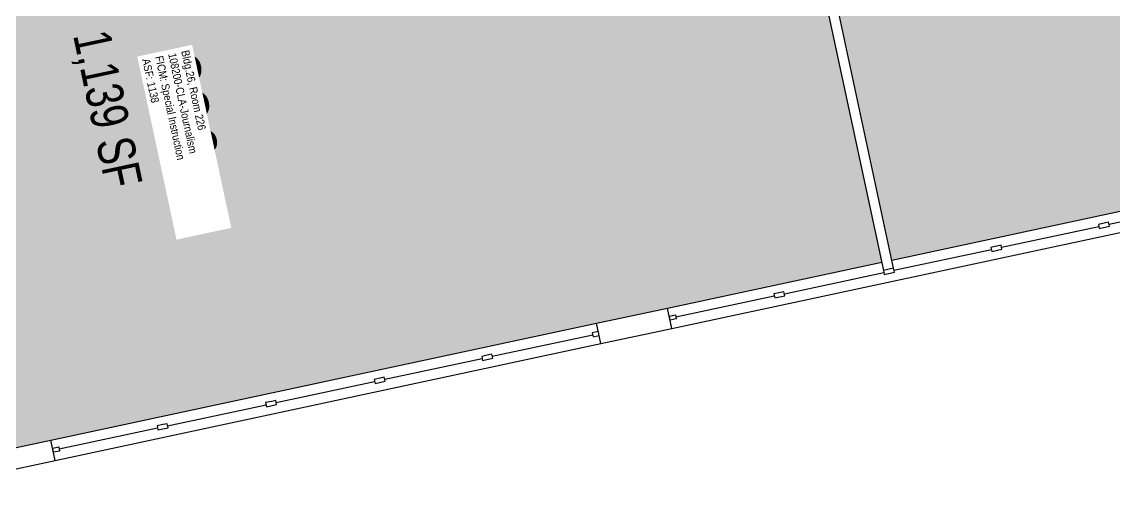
# Model space of a CAD drawing. Header units: inches. Extents: x 69208489 to 69211574, y 27667965 to 27670281.
# Drawn here: x 69210245 to 69210772, y 27668073 to 27668304 of the extents above; entities that cross this region are included whole.
import ezdxf
from ezdxf.enums import TextEntityAlignment as Align

# ---------------------------------------------------------------- set-up
doc = ezdxf.new("R2010")
doc.units = ezdxf.units.IN
doc.header["$LTSCALE"] = 10
doc.header["$MEASUREMENT"] = 0
for name, color, linetype in [('A-GLAZ', 1, 'CONTINUOUS'), ('A-IDEN-RNUM', 7, 'CONTINUOUS'), ('A-IDEN-SNUM', 4, 'CONTINUOUS'), ('A-IDEN-VNUM', 4, 'CONTINUOUS'), ('A-WALL', 5, 'CONTINUOUS'), ('AREA-TEXT', 3, 'CONTINUOUS'), ('Rooms-Category-Color', 7, 'CONTINUOUS'), ('Rooms-College-Color', 7, 'CONTINUOUS'), ('Rooms-Department-Color', 7, 'CONTINUOUS'), ('Rooms-Division-Color', 7, 'CONTINUOUS'), ('Rooms-Information', 7, 'CONTINUOUS')]:
    doc.layers.add(name, color=color, linetype=linetype)
doc.styles.add('CP_AREA', font='arial.ttf', dxfattribs={"height": 15})
doc.styles.add('CP_ROOMSNUMBER', font='arial.ttf', dxfattribs={"height": 1})
doc.styles.add('CP_ROOMVNUMBER', font='arial.ttf', dxfattribs={"width": 0.85, "height": 0.075})

msp = doc.modelspace()

# ---------------------------------------------------------------- hatches: boundary and pattern name
at = {"layer": 'Rooms-Category-Color', "true_color": 0xe3f498}
for points in [[(69210579.63, 27668586), (69210664.65, 27668189), (69210868.04, 27668232.56), (69210783.02, 27668629.56)], [(69210370.35, 27668369.37), (69210401.64, 27668376.07), (69210484.76, 27668393.87), (69210486.01, 27668388.01), (69210492.71, 27668356.72), (69210494.39, 27668348.89), (69210619.55, 27668375.7), (69210640.07, 27668279.87), (69210659.76, 27668187.95), (69210534.6, 27668161.15), (69210522.37, 27668158.53), (69210368.85, 27668125.66), (69210363.96, 27668124.61), (69210259.34, 27668102.2), (69210225.11, 27668094.87), (69210173.78, 27668083.88), (69210121.95, 27668072.78), (69210097.9, 27668185.1), (69210075.88, 27668287.9), (69209975.17, 27668266.34), (69209939.96, 27668258.8), (69209934.1, 27668257.54), (69209931.58, 27668269.27), (69209924.05, 27668304.48), (69209921.53, 27668316.21), (69209986.07, 27668330.03), (69210021.27, 27668337.57), (69210215.86, 27668379.24), (69210189.48, 27668502.45), (69210223.7, 27668509.78), (69210223.38, 27668511.24), (69210225.34, 27668511.66), (69210260.54, 27668519.2), (69210262.5, 27668519.62), (69210262.81, 27668518.15), (69210278.46, 27668521.5), (69210317.57, 27668529.88), (69210327.35, 27668531.97), (69210362.53, 27668367.7)]]:
    msp.add_hatch(color=61, dxfattribs=at).paths.add_polyline_path(points)
at = {"layer": 'Rooms-College-Color', "true_color": 0xb2d6e9}
for points in [[(69210579.63, 27668586), (69210664.65, 27668189), (69210868.04, 27668232.56), (69210783.02, 27668629.56)], [(69210370.35, 27668369.37), (69210401.64, 27668376.07), (69210484.76, 27668393.87), (69210486.01, 27668388.01), (69210492.71, 27668356.72), (69210494.39, 27668348.89), (69210619.55, 27668375.7), (69210640.07, 27668279.87), (69210659.76, 27668187.95), (69210534.6, 27668161.15), (69210522.37, 27668158.53), (69210368.85, 27668125.66), (69210363.96, 27668124.61), (69210259.34, 27668102.2), (69210225.11, 27668094.87), (69210173.78, 27668083.88), (69210121.95, 27668072.78), (69210097.9, 27668185.1), (69210075.88, 27668287.9), (69209975.17, 27668266.34), (69209939.96, 27668258.8), (69209934.1, 27668257.54), (69209931.58, 27668269.27), (69209924.05, 27668304.48), (69209921.53, 27668316.21), (69209986.07, 27668330.03), (69210021.27, 27668337.57), (69210215.86, 27668379.24), (69210189.48, 27668502.45), (69210223.7, 27668509.78), (69210223.38, 27668511.24), (69210225.34, 27668511.66), (69210260.54, 27668519.2), (69210262.5, 27668519.62), (69210262.81, 27668518.15), (69210278.46, 27668521.5), (69210317.57, 27668529.88), (69210327.35, 27668531.97), (69210362.53, 27668367.7)]]:
    msp.add_hatch(color=254, dxfattribs=at).paths.add_polyline_path(points)
at = {"layer": 'Rooms-Department-Color', "true_color": 0xb2d6e9}
for points in [[(69210579.63, 27668586), (69210664.65, 27668189), (69210868.04, 27668232.56), (69210783.02, 27668629.56)], [(69210370.35, 27668369.37), (69210401.64, 27668376.07), (69210484.76, 27668393.87), (69210486.01, 27668388.01), (69210492.71, 27668356.72), (69210494.39, 27668348.89), (69210619.55, 27668375.7), (69210640.07, 27668279.87), (69210659.76, 27668187.95), (69210534.6, 27668161.15), (69210522.37, 27668158.53), (69210368.85, 27668125.66), (69210363.96, 27668124.61), (69210259.34, 27668102.2), (69210225.11, 27668094.87), (69210173.78, 27668083.88), (69210121.95, 27668072.78), (69210097.9, 27668185.1), (69210075.88, 27668287.9), (69209975.17, 27668266.34), (69209939.96, 27668258.8), (69209934.1, 27668257.54), (69209931.58, 27668269.27), (69209924.05, 27668304.48), (69209921.53, 27668316.21), (69209986.07, 27668330.03), (69210021.27, 27668337.57), (69210215.86, 27668379.24), (69210189.48, 27668502.45), (69210223.7, 27668509.78), (69210223.38, 27668511.24), (69210225.34, 27668511.66), (69210260.54, 27668519.2), (69210262.5, 27668519.62), (69210262.81, 27668518.15), (69210278.46, 27668521.5), (69210317.57, 27668529.88), (69210327.35, 27668531.97), (69210362.53, 27668367.7)]]:
    msp.add_hatch(color=254, dxfattribs=at).paths.add_polyline_path(points)
at = {"layer": 'Rooms-Division-Color', "true_color": 0xb2d6e9}
for points in [[(69210579.63, 27668586), (69210664.65, 27668189), (69210868.04, 27668232.56), (69210783.02, 27668629.56)], [(69210370.35, 27668369.37), (69210401.64, 27668376.07), (69210484.76, 27668393.87), (69210486.01, 27668388.01), (69210492.71, 27668356.72), (69210494.39, 27668348.89), (69210619.55, 27668375.7), (69210640.07, 27668279.87), (69210659.76, 27668187.95), (69210534.6, 27668161.15), (69210522.37, 27668158.53), (69210368.85, 27668125.66), (69210363.96, 27668124.61), (69210259.34, 27668102.2), (69210225.11, 27668094.87), (69210173.78, 27668083.88), (69210121.95, 27668072.78), (69210097.9, 27668185.1), (69210075.88, 27668287.9), (69209975.17, 27668266.34), (69209939.96, 27668258.8), (69209934.1, 27668257.54), (69209931.58, 27668269.27), (69209924.05, 27668304.48), (69209921.53, 27668316.21), (69209986.07, 27668330.03), (69210021.27, 27668337.57), (69210215.86, 27668379.24), (69210189.48, 27668502.45), (69210223.7, 27668509.78), (69210223.38, 27668511.24), (69210225.34, 27668511.66), (69210260.54, 27668519.2), (69210262.5, 27668519.62), (69210262.81, 27668518.15), (69210278.46, 27668521.5), (69210317.57, 27668529.88), (69210327.35, 27668531.97), (69210362.53, 27668367.7)]]:
    msp.add_hatch(color=254, dxfattribs=at).paths.add_polyline_path(points)

# ---------------------------------------------------------------- linework, layer by layer
at = {"layer": 'A-GLAZ'}
for p, q in [((69210664.65, 27668189), (69210819.63, 27668222.19)), ((69210769.34, 27668206.31), (69210817.75, 27668216.67)), ((69210558.69, 27668156.08), (69210821.73, 27668212.41)), ((69210717.52, 27668195.21), (69210764.45, 27668205.26)), ((69210665.69, 27668184.11), (69210712.63, 27668194.16)), ((69210556.6, 27668165.86), (69210659.76, 27668187.95)), ((69210612.89, 27668172.8), (69210660.8, 27668183.06)), ((69210560.58, 27668161.6), (69210608, 27668171.76)), ((69210259.34, 27668102.2), (69210522.37, 27668158.53)), ((69210472.08, 27668142.65), (69210520.49, 27668153.02)), ((69210261.43, 27668092.42), (69210524.47, 27668148.75)), ((69210420.26, 27668131.55), (69210467.19, 27668141.6)), ((69210367.94, 27668120.35), (69210415.37, 27668130.5)), ((69210315.63, 27668109.14), (69210363.06, 27668119.3)), ((69210263.32, 27668097.94), (69210310.74, 27668108.1))]:
    msp.add_line(p, q, dxfattribs=at)
at = {"layer": 'A-WALL'}
for p, q in [((69210665.48, 27668185.09), (69210579.63, 27668586)), ((69210619.55, 27668375.7), (69210660.6, 27668184.04)), ((69210769.13, 27668207.29), (69210764.25, 27668206.24)), ((69210764.25, 27668206.24), (69210764.66, 27668204.28)), ((69210764.66, 27668204.28), (69210769.55, 27668205.33)), ((69210769.55, 27668205.33), (69210769.13, 27668207.29)), ((69210717.31, 27668196.19), (69210712.42, 27668195.14)), ((69210712.42, 27668195.14), (69210712.84, 27668193.19)), ((69210712.84, 27668193.19), (69210717.73, 27668194.23)), ((69210717.73, 27668194.23), (69210717.31, 27668196.19)), ((69210665.48, 27668185.09), (69210660.6, 27668184.04)), ((69210660.6, 27668184.04), (69210661.01, 27668182.09)), ((69210665.9, 27668183.13), (69210665.48, 27668185.09)), ((69210661.01, 27668182.09), (69210665.9, 27668183.13)), ((69210612.68, 27668173.78), (69210607.79, 27668172.73)), ((69210613.1, 27668171.83), (69210612.68, 27668173.78)), ((69210607.79, 27668172.73), (69210608.21, 27668170.78)), ((69210608.21, 27668170.78), (69210613.1, 27668171.83)), ((69210522.37, 27668158.53), (69210556.6, 27668165.86)), ((69210558.69, 27668156.08), (69210556.6, 27668165.86)), ((69210557.43, 27668161.95), (69210560.37, 27668162.58)), ((69210560.37, 27668162.58), (69210560.79, 27668160.62)), ((69210524.47, 27668148.75), (69210522.37, 27668158.53)), ((69210557.64, 27668160.97), (69210557.43, 27668161.95)), ((69210557.85, 27668159.99), (69210557.64, 27668160.97)), ((69210560.79, 27668160.62), (69210557.85, 27668159.99)), ((69210523.21, 27668154.62), (69210520.28, 27668153.99)), ((69210520.28, 27668153.99), (69210520.7, 27668152.04)), ((69210520.7, 27668152.04), (69210523.63, 27668152.67)), ((69210523.42, 27668153.64), (69210523.21, 27668154.62)), ((69210524.47, 27668148.75), (69210558.69, 27668156.08)), ((69210470.29, 27668143.29), (69210466.99, 27668142.58)), ((69210466.99, 27668142.58), (69210467.4, 27668140.62)), ((69210467.4, 27668140.62), (69210472.29, 27668141.67)), ((69210471.87, 27668143.63), (69210470.41, 27668143.31)), ((69210472.29, 27668141.67), (69210471.87, 27668143.63)), ((69210417.97, 27668132.08), (69210415.16, 27668131.48)), ((69210415.16, 27668131.48), (69210415.58, 27668129.53)), ((69210420.05, 27668132.53), (69210418.09, 27668132.11)), ((69210420.47, 27668130.57), (69210420.05, 27668132.53)), ((69210415.58, 27668129.53), (69210420.47, 27668130.57)), ((69210365.66, 27668120.88), (69210362.85, 27668120.28)), ((69210362.85, 27668120.28), (69210363.27, 27668118.32)), ((69210367.74, 27668121.33), (69210365.78, 27668120.91)), ((69210368.15, 27668119.37), (69210367.74, 27668121.33)), ((69210363.27, 27668118.32), (69210368.15, 27668119.37)), ((69210315.42, 27668110.12), (69210313.47, 27668109.7)), ((69210315.84, 27668108.17), (69210315.42, 27668110.12)), ((69210313.34, 27668109.68), (69210310.53, 27668109.08)), ((69210310.53, 27668109.08), (69210310.95, 27668107.12)), ((69210310.95, 27668107.12), (69210315.84, 27668108.17)), ((69210225.11, 27668094.87), (69210259.34, 27668102.2)), ((69210261.43, 27668092.42), (69210259.34, 27668102.2)), ((69210260.17, 27668098.29), (69210263.11, 27668098.92)), ((69210260.38, 27668097.31), (69210260.17, 27668098.29)), ((69210260.59, 27668096.34), (69210260.38, 27668097.31)), ((69210263.53, 27668096.96), (69210260.59, 27668096.34)), ((69210263.11, 27668098.92), (69210263.53, 27668096.96)), ((69210227.21, 27668085.1), (69210261.43, 27668092.42))]:
    msp.add_line(p, q, dxfattribs=at)

# ---------------------------------------------------------------- texts
at = {"layer": 'A-IDEN-RNUM', "style": 'CP_ROOMSNUMBER', "width": 0.85}
msp.add_text('0226-00', height=1, rotation=282.09, dxfattribs=at).set_placement((69210321.86, 27668262.3), align=Align.MIDDLE)
at = {"layer": 'A-IDEN-SNUM', "style": 'CP_ROOMSNUMBER', "width": 0.85}
msp.add_text('0260022600', height=1, rotation=282.09, dxfattribs=at).set_placement((69210322.71, 27668264.1), align=Align.MIDDLE)
at = {"layer": 'A-IDEN-VNUM', "style": 'CP_ROOMVNUMBER', "width": 0.85}
msp.add_text('226', height=27, rotation=282.0874, dxfattribs=at).set_placement((69210321.86, 27668262.3), align=Align.MIDDLE)
at = {"layer": 'AREA-TEXT', "style": 'CP_AREA', "width": 0.75}
msp.add_text('1,139 SF', height=18, rotation=282.09, dxfattribs=at).set_placement((69210286.82, 27668261.89), align=Align.MIDDLE_CENTER)

# ---------------------------------------------------------------- next in the draw order: texts
at = {"layer": 'Rooms-Information', "insert": (69210303.23, 27668285.66), "char_height": 3.8571, "width": 86.4, "attachment_point": 7, "rotation": 282.0874, "style": 'CP_ROOMVNUMBER', "bg_fill": 3, "box_fill_scale": 1.5, "bg_fill_color": 256, "bg_fill_true_color": 13158600, "bg_fill_transparency": 0}
msp.add_mtext('Bldg.26, Room 226^M^J108200-CLA-Journalism^M^JFICM: Special Instruction^M^JASF: 1138', dxfattribs=at)

doc.saveas('drawing.dxf')
